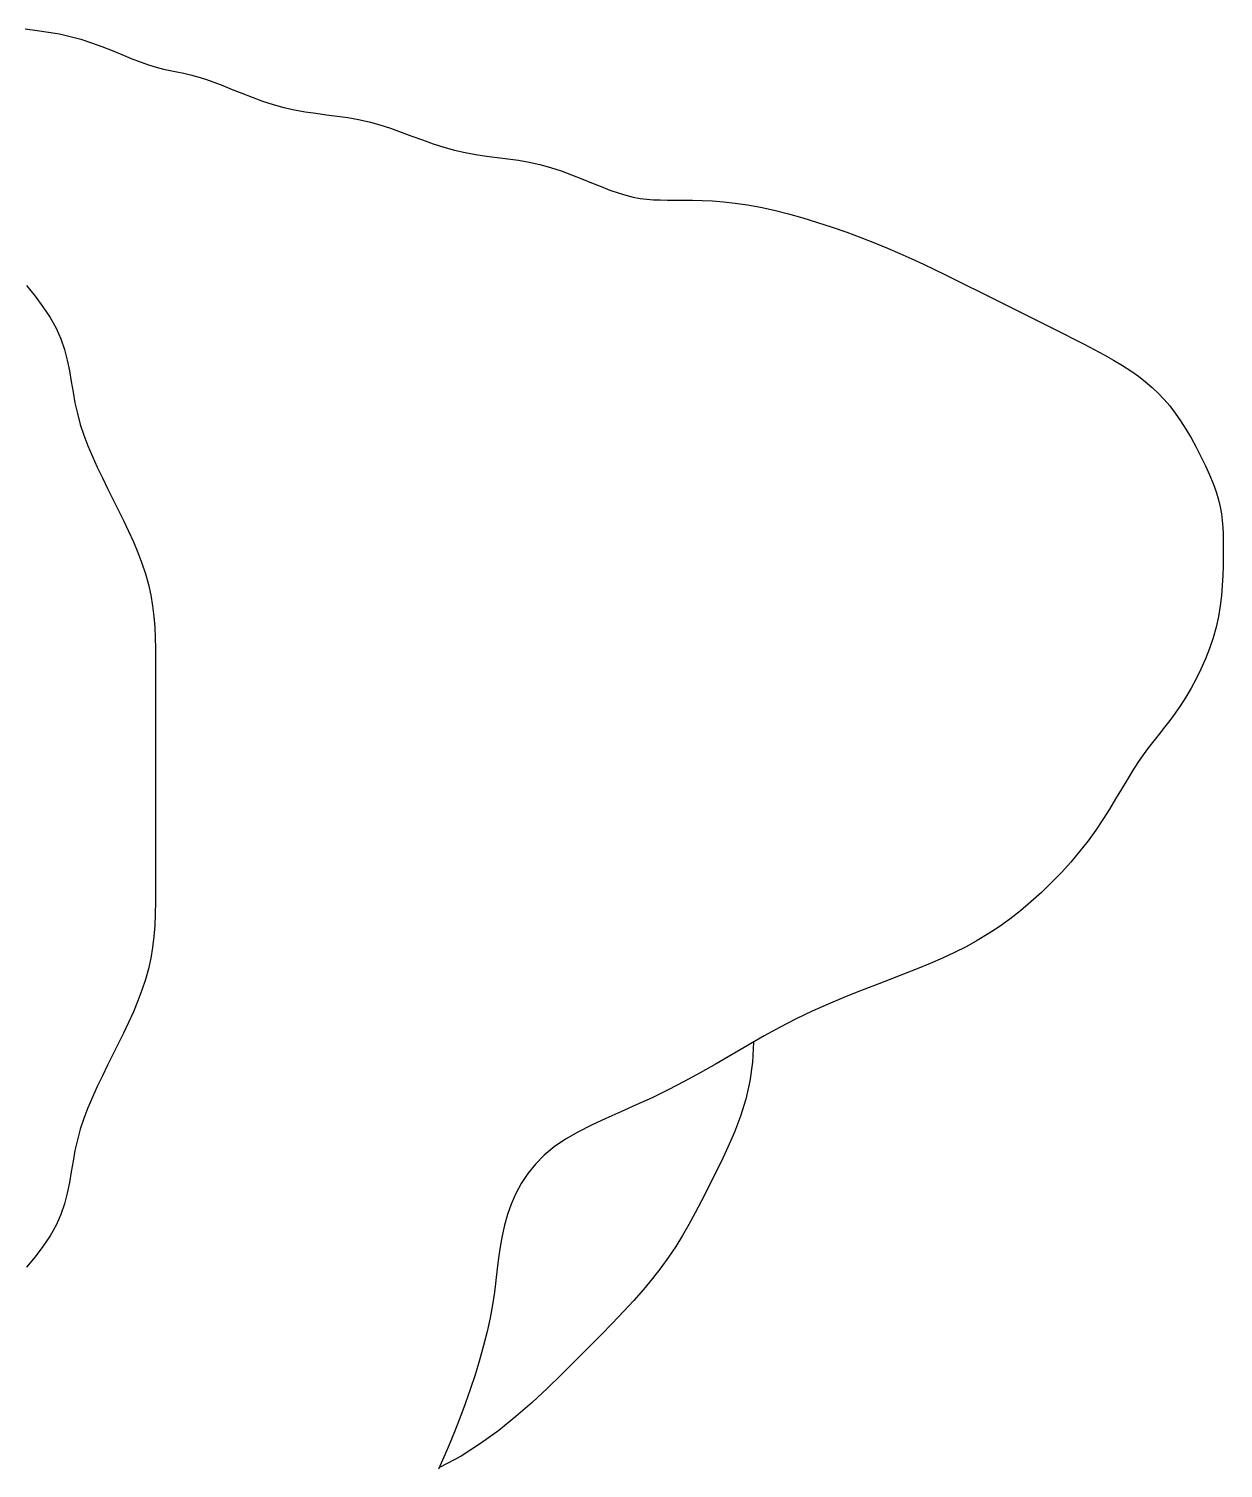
# Model space of a CAD drawing. Extents: x 138.78 to 140.36, y 234.45 to 235.46.
# Drawn here: x 139.877 to 140.365, y 234.752 to 235.34 of the extents above; entities that cross this region are included whole.
import ezdxf

# ---------------------------------------------------------------- set-up
doc = ezdxf.new("R2010")
doc.units = 0
doc.header["$MEASUREMENT"] = 0
doc.layers.get('0').update_dxf_attribs({"linetype": 'CONTINUOUS'})

msp = doc.modelspace()

# ---------------------------------------------------------------- linework, layer by layer
for p, q in [((139.87527, 235.34037), (139.88016, 235.33971)), ((139.88016, 235.33971), (139.88479, 235.33903)), ((139.88479, 235.33903), (139.88925, 235.33825)), ((139.88925, 235.33825), (139.89363, 235.33728)), ((139.89363, 235.33728), (139.89798, 235.33607)), ((139.89798, 235.33607), (139.9023, 235.33465)), ((139.9023, 235.33465), (139.90656, 235.33309)), ((139.90656, 235.33309), (139.91071, 235.33147)), ((139.91071, 235.33147), (139.91472, 235.32984)), ((139.91472, 235.32984), (139.91857, 235.32828)), ((139.91857, 235.32828), (139.92221, 235.32686)), ((139.92221, 235.32686), (139.92561, 235.32565)), ((139.92561, 235.32565), (139.92876, 235.32468)), ((139.92876, 235.32468), (139.9317, 235.32392)), ((139.9317, 235.32392), (139.93451, 235.3233)), ((139.93451, 235.3233), (139.93724, 235.32274)), ((139.93724, 235.32274), (139.93998, 235.32218)), ((139.93998, 235.32218), (139.94279, 235.32156)), ((139.94279, 235.32156), (139.94573, 235.3208)), ((139.94573, 235.3208), (139.94887, 235.31983)), ((139.94887, 235.31983), (139.95228, 235.31862)), ((139.95228, 235.31862), (139.95592, 235.3172)), ((139.95592, 235.3172), (139.95976, 235.31564)), ((139.95976, 235.31564), (139.96378, 235.31402)), ((139.96378, 235.31402), (139.96793, 235.31239)), ((139.96793, 235.31239), (139.97218, 235.31084)), ((139.97218, 235.31084), (139.9765, 235.30942)), ((139.9765, 235.30942), (139.98086, 235.3082)), ((139.98086, 235.3082), (139.98522, 235.30724)), ((139.98522, 235.30724), (139.98958, 235.30648)), ((139.98958, 235.30648), (139.99395, 235.30585)), ((139.99395, 235.30585), (139.99831, 235.30529)), ((139.99831, 235.30529), (140.00267, 235.30474)), ((140.00267, 235.30474), (140.00703, 235.30411)), ((140.00703, 235.30411), (140.01139, 235.30335)), ((140.01139, 235.30335), (140.01575, 235.30239)), ((140.01575, 235.30239), (140.02012, 235.30117)), ((140.02012, 235.30117), (140.02448, 235.29975)), ((140.02448, 235.29975), (140.02884, 235.2982)), ((140.02884, 235.2982), (140.0332, 235.29657)), ((140.0332, 235.29657), (140.03756, 235.29495)), ((140.03756, 235.29495), (140.04192, 235.29339)), ((140.04192, 235.29339), (140.04629, 235.29197)), ((140.04629, 235.29197), (140.05065, 235.29076)), ((140.05065, 235.29076), (140.05501, 235.28979)), ((140.05501, 235.28979), (140.05937, 235.28903)), ((140.05937, 235.28903), (140.06373, 235.2884)), ((140.06373, 235.2884), (140.0681, 235.28785)), ((140.0681, 235.28785), (140.07246, 235.28729)), ((140.07246, 235.28729), (140.07682, 235.28667)), ((140.07682, 235.28667), (140.08118, 235.28591)), ((140.08118, 235.28591), (140.08554, 235.28494)), ((140.08554, 235.28494), (140.0899, 235.28372)), ((140.0899, 235.28372), (140.09422, 235.2823)), ((140.09422, 235.2823), (140.09847, 235.28075)), ((140.09847, 235.28075), (140.10263, 235.27912)), ((140.10263, 235.27912), (140.10664, 235.2775)), ((140.10664, 235.2775), (140.11049, 235.27594)), ((140.11049, 235.27594), (140.11413, 235.27452)), ((140.11413, 235.27452), (140.11753, 235.27331)), ((140.11753, 235.27331), (140.12067, 235.27235)), ((140.12067, 235.27235), (140.12362, 235.27163)), ((140.12362, 235.27163), (140.12642, 235.27111)), ((140.12642, 235.27111), (140.12916, 235.27076)), ((140.12916, 235.27076), (140.1319, 235.27055)), ((140.1319, 235.27055), (140.1347, 235.27045)), ((140.1347, 235.27045), (140.13764, 235.27041)), ((140.13764, 235.27041), (140.14079, 235.2704)), ((140.14079, 235.2704), (140.1442, 235.27039)), ((140.1442, 235.27039), (140.14788, 235.27036)), ((140.14788, 235.27036), (140.15183, 235.27025)), ((140.15183, 235.27025), (140.15606, 235.27004)), ((140.15606, 235.27004), (140.16056, 235.26969)), ((140.16056, 235.26969), (140.16533, 235.26917)), ((140.16533, 235.26917), (140.17037, 235.26845)), ((140.17037, 235.26845), (140.17569, 235.26749)), ((140.17569, 235.26749), (140.18126, 235.26627)), ((140.18126, 235.26627), (140.18704, 235.26481)), ((140.18704, 235.26481), (140.19296, 235.26315)), ((140.19296, 235.26315), (140.19895, 235.26131)), ((140.19895, 235.26131), (140.20493, 235.25934)), ((140.20493, 235.25934), (140.21085, 235.25727)), ((140.21085, 235.25727), (140.21663, 235.25513)), ((140.21663, 235.25513), (140.22221, 235.25295)), ((140.22221, 235.25295), (140.22753, 235.25077)), ((140.22753, 235.25077), (140.23261, 235.24859)), ((140.23261, 235.24859), (140.23749, 235.24641)), ((140.23749, 235.24641), (140.2422, 235.24423)), ((140.2422, 235.24423), (140.24677, 235.24205)), ((140.24677, 235.24205), (140.25124, 235.23987)), ((140.25124, 235.23987), (140.25564, 235.23769)), ((139.87582, 235.23551), (139.87927, 235.23114)), ((140.25564, 235.23769), (140.26001, 235.23551)), ((140.26001, 235.23551), (140.26437, 235.23333)), ((140.26437, 235.23333), (140.26874, 235.23114)), ((139.87927, 235.23114), (139.88249, 235.22678)), ((140.26874, 235.23114), (140.2731, 235.22896)), ((140.2731, 235.22896), (140.27746, 235.22678)), ((139.88249, 235.22678), (139.88537, 235.22242)), ((139.88537, 235.22242), (139.88781, 235.21806)), ((140.27746, 235.22678), (140.28182, 235.2246)), ((140.28182, 235.2246), (140.28618, 235.22242)), ((140.28618, 235.22242), (140.29054, 235.22024)), ((139.88781, 235.21806), (139.88974, 235.2137)), ((140.29054, 235.22024), (140.29491, 235.21806)), ((140.29491, 235.21806), (140.29926, 235.21588)), ((140.29926, 235.21588), (140.30358, 235.2137)), ((139.88974, 235.2137), (139.89122, 235.20934)), ((140.30358, 235.2137), (140.30784, 235.21152)), ((140.30784, 235.21152), (140.31199, 235.20934)), ((139.89122, 235.20934), (139.89236, 235.20497)), ((139.89236, 235.20497), (139.89326, 235.20061)), ((140.31199, 235.20934), (140.316, 235.20716)), ((140.316, 235.20716), (140.31985, 235.20497)), ((140.31985, 235.20497), (140.32349, 235.20279)), ((139.89326, 235.20061), (139.89403, 235.19625)), ((140.32349, 235.20279), (140.32689, 235.20061)), ((140.32689, 235.20061), (140.33003, 235.19843)), ((140.33003, 235.19843), (140.33294, 235.19621)), ((139.89403, 235.19625), (139.89476, 235.19189)), ((139.89476, 235.19189), (139.89556, 235.18753)), ((140.33294, 235.19621), (140.33563, 235.19392)), ((140.33563, 235.19392), (140.33816, 235.19153)), ((139.89556, 235.18753), (139.89653, 235.18317)), ((140.33816, 235.19153), (140.34055, 235.189)), ((140.34055, 235.189), (140.34284, 235.1863)), ((140.34284, 235.1863), (140.34506, 235.1834)), ((139.89653, 235.18317), (139.89775, 235.1788)), ((140.34506, 235.1834), (140.34725, 235.18026)), ((140.34725, 235.18026), (140.34942, 235.17686)), ((139.89775, 235.1788), (139.89921, 235.17444)), ((139.89921, 235.17444), (139.90088, 235.17008)), ((140.34942, 235.17686), (140.35156, 235.17326)), ((139.90088, 235.17008), (139.90271, 235.16572)), ((140.35156, 235.17326), (140.35364, 235.16952)), ((140.35364, 235.16952), (140.35561, 235.16572)), ((139.90271, 235.16572), (139.90468, 235.16136)), ((140.35561, 235.16572), (140.35744, 235.16191)), ((139.90468, 235.16136), (139.90676, 235.157)), ((139.90676, 235.157), (139.9089, 235.15263)), ((140.35744, 235.16191), (140.35911, 235.15818)), ((140.35911, 235.15818), (140.36057, 235.15458)), ((139.9089, 235.15263), (139.91107, 235.14827)), ((140.36057, 235.15458), (140.36179, 235.15118)), ((140.36179, 235.15118), (140.36275, 235.14803)), ((139.91107, 235.14827), (139.91325, 235.14391)), ((140.36275, 235.14803), (140.36347, 235.14509)), ((140.36347, 235.14509), (140.36398, 235.14229)), ((139.91325, 235.14391), (139.91539, 235.13955)), ((139.91539, 235.13955), (139.91746, 235.13519)), ((140.36398, 235.14229), (140.36433, 235.13955)), ((140.36433, 235.13955), (140.36454, 235.13681)), ((139.91746, 235.13519), (139.91943, 235.13082)), ((140.36454, 235.13681), (140.36465, 235.13401)), ((140.36465, 235.13401), (140.36469, 235.13106)), ((139.91943, 235.13082), (139.92127, 235.12646)), ((140.36469, 235.13106), (140.36469, 235.12792)), ((140.36469, 235.12792), (140.36469, 235.12451)), ((139.92127, 235.12646), (139.92293, 235.1221)), ((139.92293, 235.1221), (139.92439, 235.11774)), ((140.36469, 235.12451), (140.36465, 235.12087)), ((139.92439, 235.11774), (139.92561, 235.11338)), ((140.36454, 235.11703), (140.36433, 235.11301)), ((140.36465, 235.12087), (140.36454, 235.11703)), ((139.92561, 235.11338), (139.92657, 235.10902)), ((140.36433, 235.11301), (140.36398, 235.10886)), ((139.92657, 235.10902), (139.92729, 235.10465)), ((139.92729, 235.10465), (139.92781, 235.10029)), ((140.36347, 235.10461), (140.36275, 235.10029)), ((140.36398, 235.10886), (140.36347, 235.10461)), ((139.92781, 235.10029), (139.92816, 235.09593)), ((140.36275, 235.10029), (140.36179, 235.09593)), ((139.92816, 235.09593), (139.92837, 235.09157)), ((140.36179, 235.09593), (140.36057, 235.09157)), ((139.92837, 235.09157), (139.92847, 235.08721)), ((139.92847, 235.08721), (139.92851, 235.08285)), ((140.35911, 235.08725), (140.35744, 235.083)), ((140.36057, 235.09157), (140.35911, 235.08725)), ((139.92851, 235.08285), (139.92852, 235.07848)), ((140.35744, 235.083), (140.35561, 235.07885)), ((139.92852, 235.07848), (139.92852, 235.07412)), ((140.35364, 235.07483), (140.35156, 235.07099)), ((140.35561, 235.07885), (140.35364, 235.07483)), ((139.92852, 235.07412), (139.92852, 235.06971)), ((139.92852, 235.06971), (139.92852, 235.06525)), ((140.35156, 235.07099), (140.34942, 235.06735)), ((139.92852, 235.06525), (139.92852, 235.06067)), ((140.34725, 235.06394), (140.34507, 235.0608)), ((140.34942, 235.06735), (140.34725, 235.06394)), ((139.92852, 235.06067), (139.92852, 235.05597)), ((140.34289, 235.05786), (140.3407, 235.05505)), ((140.34507, 235.0608), (140.34289, 235.05786)), ((139.92852, 235.05597), (139.92852, 235.05109)), ((139.92852, 235.05109), (139.92852, 235.046)), ((140.33852, 235.05231), (140.33634, 235.04958)), ((140.3407, 235.05505), (140.33852, 235.05231)), ((139.92852, 235.046), (139.92852, 235.04068)), ((140.33416, 235.04677), (140.33198, 235.04383)), ((140.33634, 235.04958), (140.33416, 235.04677)), ((139.92852, 235.04068), (139.92852, 235.0351)), ((140.3298, 235.04068), (140.32761, 235.03728)), ((140.33198, 235.04383), (140.3298, 235.04068)), ((139.92852, 235.0351), (139.92852, 235.02932)), ((140.32539, 235.03364), (140.3231, 235.02979)), ((140.32761, 235.03728), (140.32539, 235.03364)), ((139.92852, 235.02932), (139.92852, 235.02341)), ((140.3231, 235.02979), (140.32071, 235.02578)), ((139.92852, 235.02341), (139.92852, 235.01742)), ((140.31819, 235.02163), (140.31549, 235.01737)), ((140.32071, 235.02578), (140.31819, 235.02163)), ((139.92852, 235.01742), (139.92852, 235.01143)), ((140.31549, 235.01737), (140.31259, 235.01305)), ((139.92852, 235.01143), (139.92852, 235.00552)), ((140.31259, 235.01305), (140.30945, 235.0087)), ((139.92852, 235.00552), (139.92852, 234.99973)), ((140.30604, 235.00434), (140.3024, 235.00002)), ((140.30945, 235.0087), (140.30604, 235.00434)), ((139.92852, 234.99973), (139.92852, 234.99416)), ((140.3024, 235.00002), (140.29856, 234.99576)), ((139.92852, 234.99416), (139.92851, 234.98884)), ((140.29856, 234.99576), (140.29454, 234.99161)), ((139.92851, 234.98884), (139.92847, 234.98375)), ((140.29039, 234.9876), (140.28614, 234.98375)), ((140.29454, 234.99161), (140.29039, 234.9876)), ((139.92847, 234.98375), (139.92837, 234.97887)), ((140.28614, 234.98375), (140.28182, 234.98011)), ((139.92837, 234.97887), (139.92816, 234.97417)), ((140.27746, 234.97671), (140.27309, 234.97357)), ((140.28182, 234.98011), (140.27746, 234.97671)), ((139.92781, 234.96959), (139.92729, 234.96512)), ((139.92816, 234.97417), (139.92781, 234.96959)), ((140.26869, 234.97067), (140.26422, 234.96797)), ((140.27309, 234.97357), (140.26869, 234.97067)), ((139.92729, 234.96512), (139.92657, 234.96072)), ((140.25494, 234.96305), (140.25006, 234.96076)), ((140.25965, 234.96544), (140.25494, 234.96305)), ((140.26422, 234.96797), (140.25965, 234.96544)), ((139.92657, 234.96072), (139.92561, 234.95635)), ((140.24498, 234.95854), (140.23966, 234.95635)), ((140.25006, 234.96076), (140.24498, 234.95854)), ((139.92439, 234.95199), (139.92293, 234.94763)), ((139.92561, 234.95635), (139.92439, 234.95199)), ((140.22825, 234.95195), (140.22223, 234.94966)), ((140.23407, 234.95417), (140.22825, 234.95195)), ((140.23966, 234.95635), (140.23407, 234.95417)), ((139.92293, 234.94763), (139.92127, 234.94327)), ((140.21603, 234.94727), (140.2097, 234.94474)), ((140.22223, 234.94966), (140.21603, 234.94727)), ((139.92127, 234.94327), (139.91943, 234.93891)), ((140.19676, 234.93914), (140.19022, 234.936)), ((140.20326, 234.94204), (140.19676, 234.93914)), ((140.2097, 234.94474), (140.20326, 234.94204)), ((139.91746, 234.93455), (139.91539, 234.93018)), ((139.91943, 234.93891), (139.91746, 234.93455)), ((140.19022, 234.936), (140.18368, 234.9326)), ((139.91539, 234.93018), (139.91325, 234.92582)), ((140.17714, 234.929), (140.1706, 234.92527)), ((140.18368, 234.9326), (140.17714, 234.929)), ((139.91107, 234.92146), (139.9089, 234.9171)), ((139.91325, 234.92582), (139.91107, 234.92146)), ((140.16405, 234.92146), (140.15751, 234.91766)), ((140.1706, 234.92527), (140.16405, 234.92146)), ((140.17278, 234.92651), (140.17239, 234.91831)), ((139.9089, 234.9171), (139.90676, 234.91274)), ((140.15751, 234.91766), (140.15097, 234.91392)), ((140.17239, 234.91831), (140.1713, 234.91055)), ((139.90676, 234.91274), (139.90468, 234.90838)), ((140.14443, 234.91032), (140.13788, 234.90692)), ((140.15097, 234.91392), (140.14443, 234.91032)), ((140.1713, 234.91055), (140.16963, 234.90322)), ((139.90271, 234.90401), (139.90088, 234.89965)), ((139.90468, 234.90838), (139.90271, 234.90401)), ((140.13135, 234.90378), (140.12489, 234.90083)), ((140.13788, 234.90692), (140.13135, 234.90378)), ((139.90088, 234.89965), (139.89921, 234.89529)), ((140.11856, 234.89803), (140.11244, 234.89529)), ((140.12489, 234.90083), (140.11856, 234.89803)), ((140.16963, 234.90322), (140.16751, 234.89629)), ((139.89921, 234.89529), (139.89775, 234.89093)), ((140.10659, 234.89255), (140.10108, 234.88975)), ((140.11244, 234.89529), (140.10659, 234.89255)), ((140.16751, 234.89629), (140.16504, 234.88972)), ((139.89653, 234.88657), (139.89556, 234.88221)), ((139.89775, 234.89093), (139.89653, 234.88657)), ((140.09598, 234.88681), (140.09136, 234.88366)), ((140.10108, 234.88975), (140.09598, 234.88681)), ((140.16504, 234.88972), (140.16235, 234.88351)), ((139.89556, 234.88221), (139.89476, 234.87784)), ((140.08726, 234.88026), (140.08368, 234.87662)), ((140.09136, 234.88366), (140.08726, 234.88026)), ((140.16235, 234.88351), (140.15956, 234.87762)), ((139.89476, 234.87784), (139.89403, 234.87348)), ((140.08368, 234.87662), (140.08057, 234.87277)), ((140.15956, 234.87762), (140.15678, 234.87203)), ((139.89326, 234.86912), (139.89236, 234.86476)), ((139.89403, 234.87348), (139.89326, 234.86912)), ((140.07791, 234.86876), (140.07565, 234.8646)), ((140.08057, 234.87277), (140.07791, 234.86876)), ((140.15678, 234.87203), (140.15412, 234.86671)), ((139.89236, 234.86476), (139.89122, 234.8604)), ((140.07565, 234.8646), (140.07377, 234.86035)), ((140.15412, 234.86671), (140.15154, 234.86162)), ((139.89122, 234.8604), (139.88974, 234.85603)), ((140.07377, 234.86035), (140.07224, 234.85603)), ((140.14899, 234.85674), (140.14642, 234.85204)), ((140.15154, 234.86162), (140.14899, 234.85674)), ((139.88781, 234.85167), (139.88537, 234.84732)), ((139.88974, 234.85603), (139.88781, 234.85167)), ((140.071, 234.85167), (140.07004, 234.84731)), ((140.07224, 234.85603), (140.071, 234.85167)), ((140.14642, 234.85204), (140.14379, 234.84746)), ((139.88537, 234.84732), (139.88249, 234.84299)), ((140.07004, 234.84731), (140.06928, 234.8429)), ((140.14379, 234.84746), (140.14104, 234.84299)), ((139.88249, 234.84299), (139.87927, 234.83874)), ((140.06928, 234.8429), (140.06865, 234.83843)), ((140.14104, 234.84299), (140.13812, 234.83859)), ((139.87927, 234.83874), (139.87582, 234.83459)), ((140.0681, 234.83386), (140.06754, 234.82915)), ((140.06865, 234.83843), (140.0681, 234.83386)), ((140.13498, 234.83423), (140.13157, 234.82986)), ((140.13812, 234.83859), (140.13498, 234.83423)), ((140.06754, 234.82915), (140.06691, 234.82428)), ((140.13157, 234.82986), (140.12789, 234.82546)), ((140.06691, 234.82428), (140.06615, 234.81919)), ((140.12789, 234.82546), (140.12393, 234.82099)), ((140.06615, 234.81919), (140.06519, 234.81387)), ((140.11971, 234.81642), (140.11521, 234.81171)), ((140.12393, 234.82099), (140.11971, 234.81642)), ((140.06519, 234.81387), (140.06397, 234.80829)), ((140.11521, 234.81171), (140.11044, 234.80683)), ((140.06397, 234.80829), (140.06251, 234.80251)), ((140.11044, 234.80683), (140.1054, 234.80175)), ((140.06251, 234.80251), (140.06084, 234.79659)), ((140.1054, 234.80175), (140.10008, 234.79642)), ((140.06084, 234.79659), (140.05901, 234.79061)), ((140.10008, 234.79642), (140.09449, 234.79085)), ((140.05901, 234.79061), (140.05704, 234.78462)), ((140.09449, 234.79085), (140.08859, 234.78511)), ((140.05704, 234.78462), (140.05496, 234.7787)), ((140.08859, 234.78511), (140.08234, 234.7793)), ((140.05496, 234.7787), (140.05282, 234.77292)), ((140.08234, 234.7793), (140.07573, 234.77353)), ((140.05282, 234.77292), (140.05065, 234.76735)), ((140.07573, 234.77353), (140.0687, 234.76789)), ((140.05065, 234.76735), (140.04847, 234.76202)), ((140.0687, 234.76789), (140.06123, 234.76248)), ((140.04629, 234.75694), (140.04411, 234.75206)), ((140.05329, 234.75742), (140.04483, 234.75281)), ((140.04847, 234.76202), (140.04629, 234.75694)), ((140.06123, 234.76248), (140.05329, 234.75742))]:
    msp.add_line(p, q)

doc.saveas('drawing.dxf')
